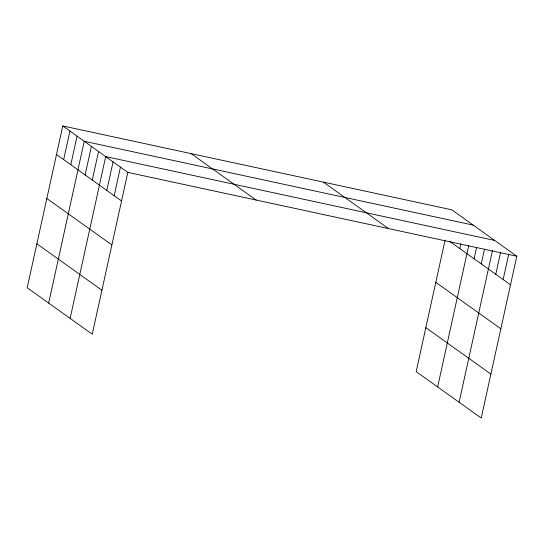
<?xml version="1.0" encoding="UTF-8"?>
<svg xmlns="http://www.w3.org/2000/svg" width="544" height="544" viewBox="0 0 544 544"><rect width="100%" height="100%" fill="white"/><g stroke="black" fill="none" stroke-linecap="round" stroke-linejoin="round"><path stroke-width="0.82" d="M62.778 125.943L27.2 287.762L92.249 334.206L127.826 172.387L62.778 125.943L451.751 209.794L516.8 256.238L481.222 418.057L416.174 371.613L445.108 240.026M63.648 159.63L69.931 131.056M70.808 164.737L77.085 136.163M48.668 303.09L84.245 141.27L473.219 225.121M85.116 174.957L91.399 146.384M92.269 180.064L98.552 151.49M70.128 318.417L105.706 156.597L494.686 240.448M106.794 190.434L113.077 161.86M114.172 195.697L120.455 167.124M459.782 248.588L460.856 243.692M437.641 386.94L468.731 245.534M474.089 258.808L476.605 247.377M481.25 263.915L484.48 249.22M459.109 402.261L492.531 250.247M495.774 274.285L500.623 252.239M503.146 279.548L508.708 254.238M127.826 172.387L516.8 256.238M449.371 241.155L510.517 284.811M323.394 182.124L388.436 228.568M435.805 282.343L500.847 328.78M191.141 153.619L256.183 200.056M425.843 327.644L490.892 374.082M56.494 154.523L121.543 200.96M46.825 198.492L111.874 244.936M36.87 243.794L101.912 290.238"/></g></svg>
